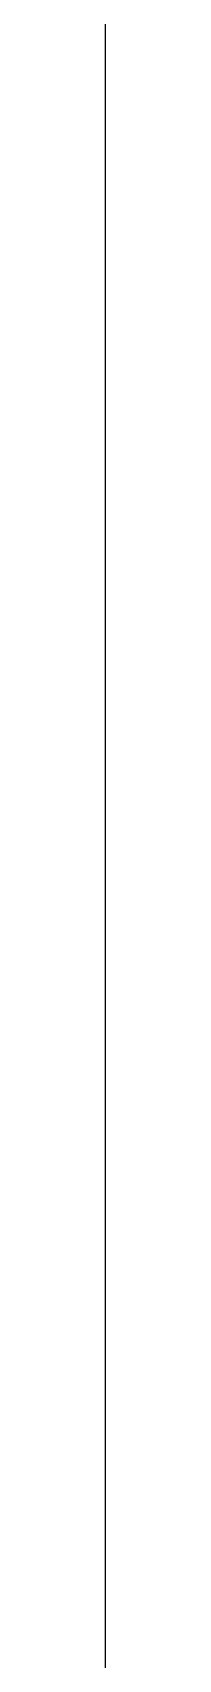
# Model space of a CAD drawing. Extents: x 152195838 to 160350639, y 364657247 to 370318102.
# Drawn here: x 157579747 to 157579747, y 365008754.1 to 365008944.4 of the extents above; entities that cross this region are included whole.
import ezdxf

# ---------------------------------------------------------------- set-up
doc = ezdxf.new("R2010")
doc.units = 0
doc.header["$MEASUREMENT"] = 0
doc.layers.add('4A.TEC 벽체 3', color=4, linetype='CONTINUOUS')

# ---------------------------------------------------------------- blocks, each defined once
blk = doc.blocks.new('zw$BB1D')
at = {"layer": '4A.TEC 벽체 3'}
for p, q in [((262, 752.0000000298023), (-412.9999999403954, 752)), ((3437, 752.0000000298023), (2762, 752))]:
    blk.add_line(p, q, dxfattribs=at)
blk = doc.blocks.new('aq9q7q')
at = {"layer": '4A.TEC 벽체 3'}
for p in [(1975363.773665793, 826410.8338572367), (1978538.773665793, 826410.8338572367)]:
    blk.add_blockref('zw$BB1D', p, dxfattribs=at)

msp = doc.modelspace()

# ---------------------------------------------------------------- block references
at = {"layer": '4A.TEC 벽체 3', "linetype": 'ByBlock', "ltscale": 0.1, "rotation": 270}
msp.add_blockref('aq9q7q', (156752584.1707197, 366987407.6694844), dxfattribs=at)

doc.saveas('drawing.dxf')
